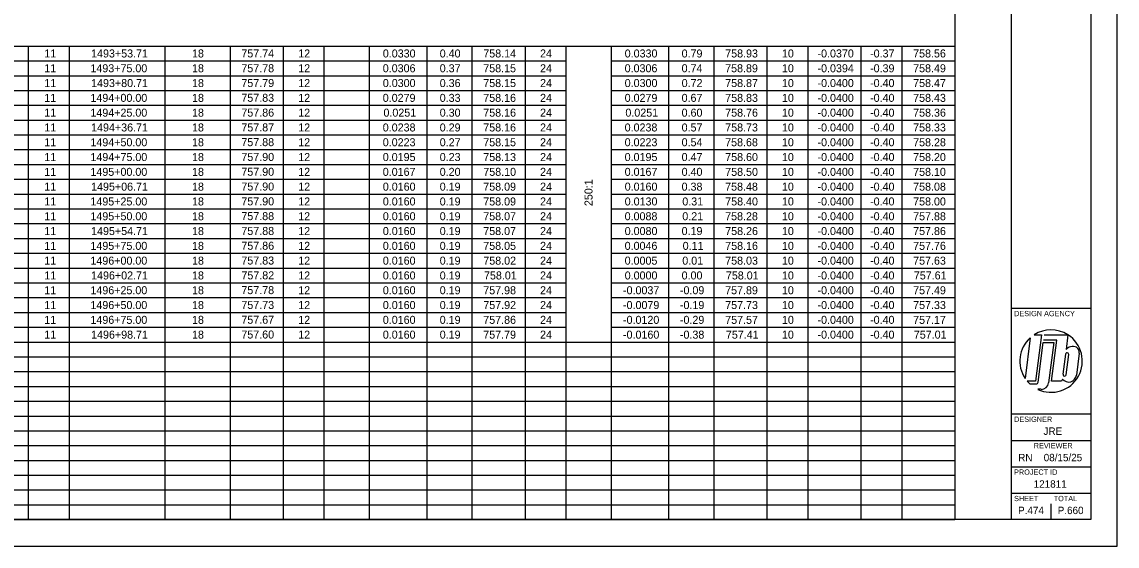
# Model space of a CAD drawing. Extents: x 0 to 34, y 0 to 22.
# Drawn here: x 13.27 to 34, y 0 to 9.92 of the extents above; entities that cross this region are included whole.
import ezdxf

# ---------------------------------------------------------------- set-up
doc = ezdxf.new("R2010")
doc.units = 0
for name, color, linetype in [('SH_Border', 7, 'Continuous'), ('SH_Cut_Line', 7, 'Continuous'), ('SH_Data', 7, 'Continuous'), ('SH_Text', 7, 'Continuous')]:
    doc.layers.add(name, color=color, linetype=linetype)

msp = doc.modelspace()

# ---------------------------------------------------------------- linework, layer by layer
at = {"layer": 'SH_Border'}
for p, q in [((32, 0.5), (32, 21.5)), ((32, 4.5), (33.5, 4.5)), ((32, 2.5), (33.5, 2.5)), ((32, 2), (33.5, 2)), ((32, 1.5), (33.5, 1.5)), ((32, 1), (33.5, 1))]:
    msp.add_line(p, q, dxfattribs=at)
msp.add_lwpolyline([(1.5, 21.5), (33.5, 21.5), (33.5, 0.5), (1.5, 0.5)], close=True, dxfattribs=at)
at = {"layer": 'SH_Cut_Line'}
msp.add_lwpolyline([(0, 0), (34, 0), (34, 22), (0, 22)], close=True, dxfattribs=at)
at = {"layer": 'SH_Data'}
for p, q in [((32.356, 3.94), (32.259, 3.171)), ((32.432, 3.998), (32.567, 3.998)), ((32.567, 3.998), (32.456, 3.118)), ((32.617, 4), (33.065, 4)), ((33.07, 3.996), (33.036, 3.72)), ((32.504, 3.104), (32.599, 3.855)), ((32.599, 3.855), (32.801, 3.855)), ((32.857, 3.896), (32.604, 3.896)), ((32.801, 3.855), (32.704, 3.089)), ((32.758, 3.118), (32.857, 3.896)), ((33.024, 3.631), (32.976, 3.25)), ((33.036, 3.243), (33.084, 3.624)), ((33.283, 3.648), (33.231, 3.237)), ((32.75, 3.5), (32.75, 3.5)), ((32.456, 3.118), (32.299, 3.118)), ((32.947, 3.118), (32.758, 3.118)), ((32.964, 3.161), (32.947, 3.118)), ((32.347, 3.068), (32.463, 3.068)), ((32.565, 2.966), (32.498, 2.966)), ((32.375, 0.675), (32.375, 0.675)), ((32.75, 0.5), (32.75, 0.8))]:
    msp.add_line(p, q, dxfattribs=at)
for centre, radius, start, end in [((32.75, 3.5), 0.591, 131.8253, 213.7822), ((32.75, 3.5), 0.591, 57.726, 122.5688), ((32.75, 3.5), 0.591, 244.7646, 57.1575), ((33.17, 3.586), 0.19, 105.9444, 135.0487), ((33.164, 3.6), 0.175, 66.6782, 105.4185), ((33.177, 3.669), 0.108, 349.2072, 58.7163), ((33.054, 3.628), 0.0301, 352.3298, 173.2777), ((32.75, 3.5), 0.591, 220.2786, 227.0158), ((33.082, 3.255), 0.151, 218.6264, 353.0883), ((33.006, 3.246), 0.0301, 172.3335, 353.274), ((32.463, 3.109), 0.0417, 270, 352.8038), ((32.565, 3.106), 0.141, 270, 352.8038)]:
    msp.add_arc(centre, radius, start, end, dxfattribs=at)
at = {"layer": 'SH_Text'}
for p, q in [((30.929, 20.28), (30.929, 0.502)), ((6.885, 9.46), (30.929, 9.46)), ((13.39, 9.46), (13.39, 0.502)), ((14.164, 9.46), (14.164, 0.502)), ((15.976, 9.46), (15.976, 0.502)), ((17.211, 9.46), (17.211, 0.502)), ((18.215, 9.46), (18.215, 0.502)), ((18.989, 9.46), (18.989, 0.502)), ((19.846, 9.46), (19.846, 0.502)), ((20.933, 9.46), (20.933, 0.502)), ((21.789, 9.46), (21.789, 0.502)), ((22.794, 9.46), (22.794, 0.502)), ((23.568, 9.46), (23.568, 0.502)), ((24.424, 9.46), (24.424, 0.502)), ((25.511, 9.46), (25.511, 0.502)), ((26.367, 9.46), (26.367, 0.502)), ((27.372, 9.46), (27.372, 0.502)), ((28.146, 9.46), (28.146, 0.502)), ((29.15, 9.46), (29.15, 0.502)), ((29.924, 9.46), (29.924, 0.502)), ((1.5, 9.18), (23.568, 9.18)), ((24.424, 9.18), (30.929, 9.18)), ((1.5, 8.9), (23.568, 8.9)), ((24.424, 8.9), (30.929, 8.9)), ((1.5, 8.62), (23.568, 8.62)), ((24.424, 8.62), (30.929, 8.62)), ((1.5, 8.341), (23.568, 8.341)), ((24.424, 8.341), (30.929, 8.341)), ((1.5, 8.061), (23.568, 8.061)), ((24.424, 8.061), (30.929, 8.061)), ((1.5, 7.781), (23.568, 7.781)), ((24.424, 7.781), (30.929, 7.781)), ((1.5, 7.501), (23.568, 7.501)), ((24.424, 7.501), (30.929, 7.501)), ((1.5, 7.221), (23.568, 7.221)), ((24.424, 7.221), (30.929, 7.221)), ((1.5, 6.941), (23.568, 6.941)), ((24.424, 6.941), (30.929, 6.941)), ((1.5, 6.661), (23.568, 6.661)), ((24.424, 6.661), (30.929, 6.661)), ((1.5, 6.381), (23.568, 6.381)), ((24.424, 6.381), (30.929, 6.381)), ((1.5, 6.101), (23.568, 6.101)), ((24.424, 6.101), (30.929, 6.101)), ((1.5, 5.821), (23.568, 5.821)), ((24.424, 5.821), (30.929, 5.821)), ((1.5, 5.541), (23.568, 5.541)), ((24.424, 5.541), (30.929, 5.541)), ((1.5, 5.261), (23.568, 5.261)), ((24.424, 5.261), (30.929, 5.261)), ((1.5, 4.981), (23.568, 4.981)), ((24.424, 4.981), (30.929, 4.981)), ((1.5, 4.701), (23.568, 4.701)), ((24.424, 4.701), (30.929, 4.701)), ((1.5, 4.421), (23.568, 4.421)), ((24.424, 4.421), (30.929, 4.421)), ((1.5, 4.141), (23.568, 4.141)), ((24.424, 4.141), (30.929, 4.141)), ((6.885, 3.861), (30.929, 3.861)), ((1.5, 3.581), (30.929, 3.581)), ((1.5, 3.301), (30.929, 3.301)), ((1.5, 3.021), (30.929, 3.021)), ((1.5, 2.741), (30.929, 2.741)), ((1.5, 2.461), (30.929, 2.461)), ((1.5, 2.181), (30.929, 2.181)), ((1.5, 1.901), (30.929, 1.901)), ((1.5, 1.621), (30.929, 1.621)), ((1.5, 1.341), (30.929, 1.341)), ((1.5, 1.062), (30.929, 1.062)), ((1.5, 0.782), (30.929, 0.782)), ((1.5, 0.502), (30.929, 0.502))]:
    msp.add_line(p, q, dxfattribs=at)

# ---------------------------------------------------------------- texts
at = {"layer": 'SH_Data'}
for s, height, p in [('DESIGN AGENCY', 0.1, (32.05, 4.35)), ('DESIGNER', 0.1, (32.05, 2.35)), ('JRE', 0.14, (32.607, 2.105)), ('REVIEWER', 0.1, (32.422, 1.85)), ('RN', 0.14, (32.128, 1.605)), ('08/15/25', 0.14, (32.611, 1.605)), ('PROJECT ID', 0.1, (32.05, 1.35)), ('121811', 0.14, (32.421, 1.105)), ('SHEET', 0.1, (32.05, 0.85)), ('TOTAL', 0.1, (32.8, 0.85)), ('P.474', 0.14, (32.126, 0.605)), ('P.660', 0.14, (32.876, 0.605))]:
    msp.add_text(s, height=height, dxfattribs=at).set_placement(p)
at = {"layer": 'SH_Text'}
for s, p in [('11', (13.696, 9.245)), ('1493+53.71', (14.582, 9.245)), ('18', (16.492, 9.245)), ('757.74', (17.426, 9.246)), ('12', (18.502, 9.245)), ('0.0330', (20.103, 9.245)), ('0.40', (21.18, 9.245)), ('758.14', (22.005, 9.245)), ('24', (23.079, 9.245)), ('0.0330', (24.681, 9.245)), ('0.79', (25.758, 9.245)), ('758.93', (26.583, 9.245)), ('10', (27.657, 9.245)), ('-0.0370', (28.33, 9.245)), ('-0.37', (29.325, 9.245)), ('758.56', (30.14, 9.245)), ('11', (13.696, 8.965)), ('1493+75.00', (14.569, 8.965)), ('18', (16.492, 8.965)), ('757.78', (17.426, 8.966)), ('12', (18.502, 8.965)), ('0.0306', (20.102, 8.965)), ('0.37', (21.18, 8.965)), ('758.15', (22.004, 8.965)), ('24', (23.079, 8.965)), ('0.0306', (24.68, 8.965)), ('0.74', (25.758, 8.965)), ('758.89', (26.582, 8.965)), ('10', (27.657, 8.965)), ('-0.0394', (28.33, 8.965)), ('-0.39', (29.325, 8.965)), ('758.49', (30.14, 8.965)), ('11', (13.696, 8.685)), ('1493+80.71', (14.582, 8.685)), ('18', (16.492, 8.685)), ('757.79', (17.426, 8.686)), ('12', (18.502, 8.685)), ('0.0300', (20.103, 8.685)), ('0.36', (21.18, 8.685)), ('758.15', (22.004, 8.685)), ('24', (23.079, 8.685)), ('0.0300', (24.681, 8.685)), ('0.72', (25.759, 8.685)), ('758.87', (26.583, 8.685)), ('10', (27.657, 8.685)), ('-0.0400', (28.33, 8.685)), ('-0.40', (29.325, 8.685)), ('758.47', (30.14, 8.685)), ('11', (13.696, 8.405)), ('1494+00.00', (14.569, 8.405)), ('18', (16.492, 8.405)), ('757.83', (17.426, 8.406)), ('12', (18.502, 8.405)), ('0.0279', (20.102, 8.405)), ('0.33', (21.18, 8.405)), ('758.16', (22.004, 8.405)), ('24', (23.079, 8.405)), ('0.0279', (24.68, 8.405)), ('0.67', (25.758, 8.405)), ('758.83', (26.583, 8.405)), ('10', (27.657, 8.405)), ('-0.0400', (28.33, 8.405)), ('-0.40', (29.325, 8.405)), ('758.43', (30.14, 8.405)), ('11', (13.696, 8.125)), ('1494+25.00', (14.569, 8.125)), ('18', (16.492, 8.125)), ('757.86', (17.426, 8.126)), ('12', (18.502, 8.125)), ('0.0251', (20.115, 8.125)), ('0.30', (21.18, 8.125)), ('758.16', (22.004, 8.125)), ('24', (23.079, 8.125)), ('0.0251', (24.694, 8.125)), ('0.60', (25.758, 8.125)), ('758.76', (26.583, 8.125)), ('10', (27.657, 8.125)), ('-0.0400', (28.33, 8.125)), ('-0.40', (29.325, 8.125)), ('758.36', (30.14, 8.125)), ('11', (13.696, 7.845)), ('1494+36.71', (14.582, 7.845)), ('18', (16.492, 7.845)), ('757.87', (17.426, 7.846)), ('12', (18.502, 7.845)), ('0.0238', (20.102, 7.845)), ('0.29', (21.18, 7.845)), ('758.16', (22.004, 7.845)), ('24', (23.079, 7.845)), ('0.0238', (24.68, 7.845)), ('0.57', (25.758, 7.845)), ('758.73', (26.583, 7.845)), ('10', (27.657, 7.845)), ('-0.0400', (28.33, 7.845)), ('-0.40', (29.325, 7.845)), ('758.33', (30.14, 7.845)), ('11', (13.696, 7.565)), ('1494+50.00', (14.569, 7.565)), ('18', (16.492, 7.565)), ('757.88', (17.426, 7.567)), ('12', (18.502, 7.565)), ('0.0223', (20.102, 7.565)), ('0.27', (21.18, 7.565)), ('758.15', (22.004, 7.565)), ('24', (23.079, 7.565)), ('0.0223', (24.68, 7.565)), ('0.54', (25.758, 7.565)), ('758.68', (26.582, 7.565)), ('10', (27.657, 7.565)), ('-0.0400', (28.33, 7.565)), ('-0.40', (29.325, 7.565)), ('758.28', (30.14, 7.565)), ('11', (13.696, 7.285)), ('1494+75.00', (14.569, 7.285)), ('18', (16.492, 7.285)), ('757.90', (17.426, 7.287)), ('12', (18.502, 7.285)), ('0.0195', (20.102, 7.285)), ('0.23', (21.18, 7.285)), ('758.13', (22.004, 7.285)), ('24', (23.079, 7.285)), ('0.0195', (24.68, 7.285)), ('0.47', (25.758, 7.285)), ('758.60', (26.583, 7.285)), ('10', (27.657, 7.285)), ('-0.0400', (28.33, 7.285)), ('-0.40', (29.325, 7.285)), ('758.20', (30.14, 7.285)), ('11', (13.696, 7.005)), ('1495+00.00', (14.569, 7.005)), ('18', (16.492, 7.005)), ('757.90', (17.426, 7.007)), ('12', (18.502, 7.005)), ('0.0167', (20.102, 7.005)), ('0.20', (21.18, 7.005)), ('758.10', (22.005, 7.005)), ('24', (23.079, 7.005)), ('0.0167', (24.68, 7.005)), ('0.40', (25.758, 7.005)), ('758.50', (26.583, 7.005)), ('10', (27.657, 7.005)), ('-0.0400', (28.33, 7.005)), ('-0.40', (29.325, 7.005)), ('758.10', (30.14, 7.005)), ('11', (13.696, 6.725)), ('1495+06.71', (14.582, 6.725)), ('18', (16.492, 6.725)), ('757.90', (17.426, 6.727)), ('12', (18.502, 6.725)), ('0.0160', (20.103, 6.725)), ('0.19', (21.18, 6.725)), ('758.09', (22.004, 6.725)), ('24', (23.079, 6.725)), ('0.0160', (24.681, 6.725)), ('0.38', (25.758, 6.725)), ('758.48', (26.582, 6.725)), ('10', (27.657, 6.725)), ('-0.0400', (28.33, 6.725)), ('-0.40', (29.325, 6.725)), ('758.08', (30.14, 6.725)), ('11', (13.696, 6.445)), ('1495+25.00', (14.569, 6.445)), ('18', (16.492, 6.445)), ('757.90', (17.426, 6.447)), ('12', (18.502, 6.445)), ('0.0160', (20.103, 6.445)), ('0.19', (21.18, 6.445)), ('758.09', (22.004, 6.445)), ('24', (23.079, 6.445)), ('0.0130', (24.681, 6.445)), ('0.31', (25.771, 6.445)), ('758.40', (26.583, 6.445)), ('10', (27.657, 6.445)), ('-0.0400', (28.33, 6.445)), ('-0.40', (29.325, 6.445)), ('758.00', (30.14, 6.445)), ('11', (13.696, 6.165)), ('1495+50.00', (14.569, 6.165)), ('18', (16.492, 6.165)), ('757.88', (17.426, 6.167)), ('12', (18.502, 6.165)), ('0.0160', (20.103, 6.165)), ('0.19', (21.18, 6.165)), ('758.07', (22.004, 6.165)), ('24', (23.079, 6.165)), ('0.0088', (24.68, 6.165)), ('0.21', (25.771, 6.165)), ('758.28', (26.582, 6.165)), ('10', (27.657, 6.165)), ('-0.0400', (28.33, 6.165)), ('-0.40', (29.325, 6.165)), ('757.88', (30.14, 6.165)), ('11', (13.696, 5.885)), ('1495+54.71', (14.582, 5.885)), ('18', (16.492, 5.885)), ('757.88', (17.426, 5.887)), ('12', (18.502, 5.885)), ('0.0160', (20.103, 5.885)), ('0.19', (21.18, 5.885)), ('758.07', (22.004, 5.885)), ('24', (23.079, 5.885)), ('0.0080', (24.681, 5.885)), ('0.19', (25.758, 5.885)), ('758.26', (26.583, 5.885)), ('10', (27.657, 5.885)), ('-0.0400', (28.33, 5.885)), ('-0.40', (29.325, 5.885)), ('757.86', (30.14, 5.885)), ('11', (13.696, 5.605)), ('1495+75.00', (14.569, 5.605)), ('18', (16.492, 5.605)), ('757.86', (17.426, 5.607)), ('12', (18.502, 5.605)), ('0.0160', (20.103, 5.605)), ('0.19', (21.18, 5.605)), ('758.05', (22.004, 5.605)), ('24', (23.079, 5.605)), ('0.0046', (24.68, 5.605)), ('0.11', (25.778, 5.605)), ('758.16', (26.583, 5.605)), ('10', (27.657, 5.605)), ('-0.0400', (28.33, 5.605)), ('-0.40', (29.325, 5.605)), ('757.76', (30.14, 5.605)), ('11', (13.696, 5.325)), ('1496+00.00', (14.569, 5.325)), ('18', (16.492, 5.325)), ('757.83', (17.426, 5.327)), ('12', (18.502, 5.325)), ('0.0160', (20.103, 5.325)), ('0.19', (21.18, 5.325)), ('758.02', (22.005, 5.325)), ('24', (23.079, 5.325)), ('0.0005', (24.68, 5.325)), ('0.01', (25.771, 5.325)), ('758.03', (26.583, 5.325)), ('10', (27.657, 5.325)), ('-0.0400', (28.33, 5.325)), ('-0.40', (29.325, 5.325)), ('757.63', (30.14, 5.325)), ('11', (13.696, 5.045)), ('1496+02.71', (14.582, 5.045)), ('18', (16.492, 5.045)), ('757.82', (17.427, 5.047)), ('12', (18.502, 5.045)), ('0.0160', (20.103, 5.045)), ('0.19', (21.18, 5.045)), ('758.01', (22.018, 5.045)), ('24', (23.079, 5.045)), ('0.0000', (24.681, 5.045)), ('0.00', (25.758, 5.045)), ('758.01', (26.596, 5.045)), ('10', (27.657, 5.045)), ('-0.0400', (28.33, 5.045)), ('-0.40', (29.325, 5.045)), ('757.61', (30.153, 5.045)), ('11', (13.696, 4.765)), ('1496+25.00', (14.569, 4.765)), ('18', (16.492, 4.765)), ('757.78', (17.426, 4.767)), ('12', (18.502, 4.765)), ('0.0160', (20.103, 4.765)), ('0.19', (21.18, 4.765)), ('757.98', (22.004, 4.765)), ('24', (23.079, 4.765)), ('-0.0037', (24.649, 4.765)), ('-0.09', (25.726, 4.765)), ('757.89', (26.582, 4.765)), ('10', (27.657, 4.765)), ('-0.0400', (28.33, 4.765)), ('-0.40', (29.325, 4.765)), ('757.49', (30.14, 4.765)), ('11', (13.696, 4.485)), ('1496+50.00', (14.569, 4.485)), ('18', (16.492, 4.485)), ('757.73', (17.426, 4.487)), ('12', (18.502, 4.485)), ('0.0160', (20.103, 4.485)), ('0.19', (21.18, 4.485)), ('757.92', (22.005, 4.485)), ('24', (23.079, 4.485)), ('-0.0079', (24.649, 4.485)), ('-0.19', (25.726, 4.485)), ('757.73', (26.583, 4.485)), ('10', (27.657, 4.485)), ('-0.0400', (28.33, 4.485)), ('-0.40', (29.325, 4.485)), ('757.33', (30.14, 4.485)), ('11', (13.696, 4.205)), ('1496+75.00', (14.569, 4.205)), ('18', (16.492, 4.205)), ('757.67', (17.426, 4.207)), ('12', (18.502, 4.205)), ('0.0160', (20.103, 4.205)), ('0.19', (21.18, 4.205)), ('757.86', (22.004, 4.205)), ('24', (23.079, 4.205)), ('-0.0120', (24.649, 4.205)), ('-0.29', (25.726, 4.205)), ('757.57', (26.583, 4.205)), ('10', (27.657, 4.205)), ('-0.0400', (28.33, 4.205)), ('-0.40', (29.325, 4.205)), ('757.17', (30.14, 4.205)), ('11', (13.696, 3.925)), ('1496+98.71', (14.582, 3.925)), ('18', (16.492, 3.925)), ('757.60', (17.426, 3.927)), ('12', (18.502, 3.925)), ('0.0160', (20.103, 3.925)), ('0.19', (21.18, 3.925)), ('757.79', (22.004, 3.925)), ('24', (23.079, 3.925)), ('-0.0160', (24.649, 3.925)), ('-0.38', (25.726, 3.925)), ('757.41', (26.596, 3.925)), ('10', (27.657, 3.925)), ('-0.0400', (28.33, 3.925)), ('-0.40', (29.325, 3.925)), ('757.01', (30.153, 3.925))]:
    msp.add_text(s, height=0.1515, dxfattribs=at).set_placement(p)
msp.add_text('250:1', height=0.1515, rotation=90, dxfattribs=at).set_placement((24.072, 6.433))

doc.saveas('drawing.dxf')
